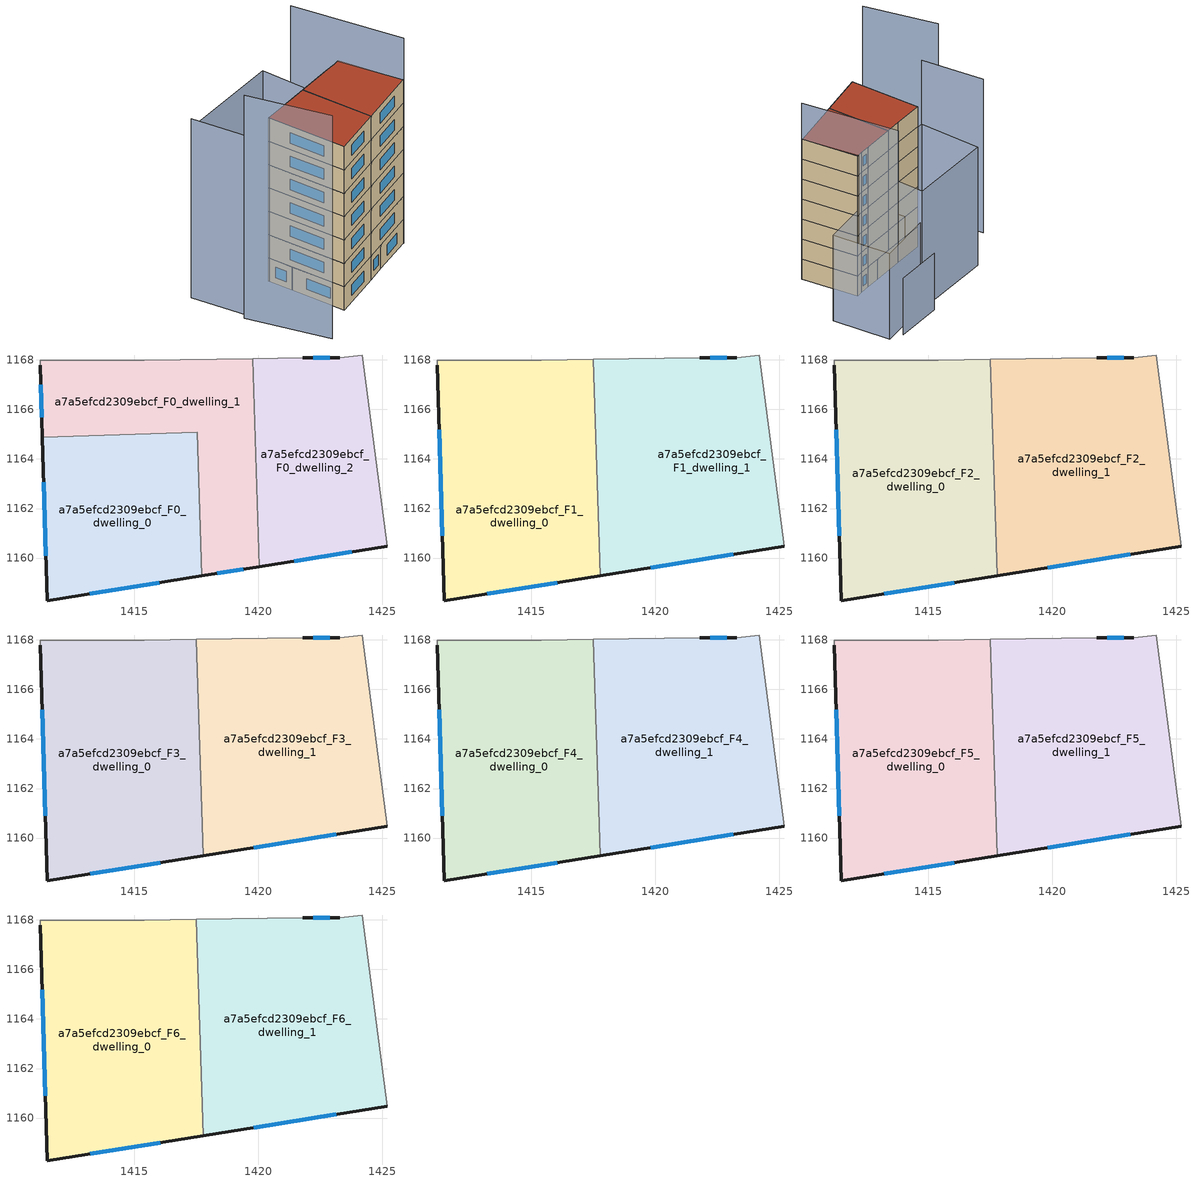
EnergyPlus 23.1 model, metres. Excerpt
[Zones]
a7a5efcd2309ebcf_F0_dwelling_0
 floor ground (EU_floor_Construction): 1417.54,1165.08 1417.72,1159.28 1411.49,1158.28 1411.28,1164.88 z0
 wall outside (EU_wall_Construction): 1411.28,1164.88 1411.49,1158.28 1417.72,1159.28 z0:3
 wall to a7a5efcd2309ebcf_F0_dwelling_1 (EU_wall_Construction): 1417.72,1159.28 1417.54,1165.08 1411.28,1164.88 z0:3
 window (EU_Window_Construction): 1413.2,1158.55 1416,1159 / 1411.34,1163.06 1411.43,1160.1 z0.83:2.17
a7a5efcd2309ebcf_F0_dwelling_1
 floor ground (EU_floor_Construction): 1419.77,1168.05 1420.03,1159.65 1417.72,1159.28 1417.54,1165.08 1411.28,1164.88 1411.19,1167.79 1411.19,1167.99 1415.39,1167.99 z0
 wall outside (EU_wall_Construction): 1411.19,1167.79 1411.28,1164.88 / 1417.72,1159.28 1420.03,1159.65 z0:3
 wall adiabatic (EU_wall_Construction): 1419.77,1168.05 1415.39,1167.99 1411.19,1167.99 1411.19,1167.79 z0:3
 wall to a7a5efcd2309ebcf_F0_dwelling_2 (EU_wall_Construction): 1420.03,1159.65 1419.77,1168.05 z0:3
 window (EU_Window_Construction): 1411.21,1166.99 1411.25,1165.68 / 1418.35,1159.38 1419.39,1159.55 z0.83:2.17
a7a5efcd2309ebcf_F0_dwelling_2
 floor ground (EU_floor_Construction): 1424.2,1168.18 1425.2,1160.48 1420.03,1159.65 1419.77,1168.05 1421.8,1168.08 1423.3,1168.08 z0
 wall outside (EU_wall_Construction): 1423.3,1168.08 1421.8,1168.08 / 1420.03,1159.65 1425.2,1160.48 z0:3
 wall adiabatic (EU_wall_Construction): 1421.8,1168.08 1419.77,1168.05 / 1425.2,1160.48 1424.2,1168.18 1423.3,1168.08 z0:3
 window (EU_Window_Construction): 1422.88,1168.08 1422.21,1168.08 / 1421.45,1159.88 1423.77,1160.25 z0.83:2.17
a7a5efcd2309ebcf_F1_dwelling_0
 floor to a7a5efcd2309ebcf_F0_dwelling_0 (EU_floor_Construction): 1417.54,1165.08 1417.72,1159.28 1411.49,1158.28 1411.28,1164.88 z3
 floor to a7a5efcd2309ebcf_F0_dwelling_1 (EU_floor_Construction): 1417.5,1168.02 1417.78,1159.29 1417.72,1159.28 1417.54,1165.08 1411.28,1164.88 1411.19,1167.79 1411.19,1167.99 1415.39,1167.99 z3
 wall outside (EU_wall_Construction): 1411.19,1167.79 1411.49,1158.28 1417.78,1159.29 z3:6
 wall adiabatic (EU_wall_Construction): 1417.5,1168.02 1415.39,1167.99 1411.19,1167.99 1411.19,1167.79 z3:6
 wall to a7a5efcd2309ebcf_F1_dwelling_1 (EU_wall_Construction): 1417.78,1159.29 1417.5,1168.02 z3:6
 window (EU_Window_Construction): 1413.22,1158.56 1416.05,1159.01 / 1411.27,1165.17 1411.4,1160.9 z3.83:5.17
a7a5efcd2309ebcf_F1_dwelling_1
 floor to a7a5efcd2309ebcf_F0_dwelling_1 (EU_floor_Construction): 1419.77,1168.05 1420.03,1159.65 1417.78,1159.29 1417.5,1168.02 z3
 floor to a7a5efcd2309ebcf_F0_dwelling_2 (EU_floor_Construction): 1424.2,1168.18 1425.2,1160.48 1420.03,1159.65 1419.77,1168.05 1421.8,1168.08 1423.3,1168.08 z3
 wall outside (EU_wall_Construction): 1417.78,1159.29 1425.2,1160.48 / 1423.3,1168.08 1421.8,1168.08 z3:6
 wall adiabatic (EU_wall_Construction): 1425.2,1160.48 1424.2,1168.18 1423.3,1168.08 / 1421.8,1168.08 1417.5,1168.02 z3:6
 window (EU_Window_Construction): 1419.82,1159.62 1423.15,1160.15 / 1422.88,1168.08 1422.21,1168.08 z3.83:5.17
a7a5efcd2309ebcf_F2_dwelling_0
 floor to a7a5efcd2309ebcf_F1_dwelling_0 (EU_floor_Construction): 1417.5,1168.02 1417.78,1159.29 1411.49,1158.28 1411.19,1167.79 1411.19,1167.99 1415.39,1167.99 z6
 wall outside (EU_wall_Construction): 1411.19,1167.79 1411.49,1158.28 1417.78,1159.29 z6:9
 wall adiabatic (EU_wall_Construction): 1417.5,1168.02 1415.39,1167.99 1411.19,1167.99 1411.19,1167.79 z6:9
 wall to a7a5efcd2309ebcf_F2_dwelling_1 (EU_wall_Construction): 1417.78,1159.29 1417.5,1168.02 z6:9
 window (EU_Window_Construction): 1413.22,1158.56 1416.05,1159.01 / 1411.27,1165.17 1411.4,1160.9 z6.83:8.17
a7a5efcd2309ebcf_F2_dwelling_1
 floor to a7a5efcd2309ebcf_F1_dwelling_1 (EU_floor_Construction): 1424.2,1168.18 1425.2,1160.48 1417.78,1159.29 1417.5,1168.02 1421.8,1168.08 1423.3,1168.08 z6
 wall outside (EU_wall_Construction): 1417.78,1159.29 1425.2,1160.48 / 1423.3,1168.08 1421.8,1168.08 z6:9
 wall adiabatic (EU_wall_Construction): 1425.2,1160.48 1424.2,1168.18 1423.3,1168.08 / 1421.8,1168.08 1417.5,1168.02 z6:9
 window (EU_Window_Construction): 1419.82,1159.62 1423.15,1160.15 / 1422.88,1168.08 1422.21,1168.08 z6.83:8.17
a7a5efcd2309ebcf_F3_dwelling_0
 floor to a7a5efcd2309ebcf_F2_dwelling_0 (EU_floor_Construction): 1417.5,1168.02 1417.78,1159.29 1411.49,1158.28 1411.19,1167.79 1411.19,1167.99 1415.39,1167.99 z9
 wall outside (EU_wall_Construction): 1411.19,1167.79 1411.49,1158.28 1417.78,1159.29 z9:12
 wall adiabatic (EU_wall_Construction): 1417.5,1168.02 1415.39,1167.99 1411.19,1167.99 1411.19,1167.79 z9:12
 wall to a7a5efcd2309ebcf_F3_dwelling_1 (EU_wall_Construction): 1417.78,1159.29 1417.5,1168.02 z9:12
 window (EU_Window_Construction): 1413.22,1158.56 1416.05,1159.01 / 1411.27,1165.17 1411.4,1160.9 z9.83:11.17
a7a5efcd2309ebcf_F3_dwelling_1
 floor to a7a5efcd2309ebcf_F2_dwelling_1 (EU_floor_Construction): 1424.2,1168.18 1425.2,1160.48 1417.78,1159.29 1417.5,1168.02 1421.8,1168.08 1423.3,1168.08 z9
 wall outside (EU_wall_Construction): 1417.78,1159.29 1425.2,1160.48 / 1423.3,1168.08 1421.8,1168.08 z9:12
 wall adiabatic (EU_wall_Construction): 1425.2,1160.48 1424.2,1168.18 1423.3,1168.08 / 1421.8,1168.08 1417.5,1168.02 z9:12
 window (EU_Window_Construction): 1419.82,1159.62 1423.15,1160.15 / 1422.88,1168.08 1422.21,1168.08 z9.83:11.17
a7a5efcd2309ebcf_F4_dwelling_0
 floor to a7a5efcd2309ebcf_F3_dwelling_0 (EU_floor_Construction): 1417.5,1168.02 1417.78,1159.29 1411.49,1158.28 1411.19,1167.79 1411.19,1167.99 1415.39,1167.99 z12
 wall outside (EU_wall_Construction): 1411.19,1167.79 1411.49,1158.28 1417.78,1159.29 z12:15
 wall adiabatic (EU_wall_Construction): 1417.5,1168.02 1415.39,1167.99 1411.19,1167.99 1411.19,1167.79 z12:15
 wall to a7a5efcd2309ebcf_F4_dwelling_1 (EU_wall_Construction): 1417.78,1159.29 1417.5,1168.02 z12:15
 window (EU_Window_Construction): 1413.22,1158.56 1416.05,1159.01 / 1411.27,1165.17 1411.4,1160.9 z12.83:14.17
a7a5efcd2309ebcf_F4_dwelling_1
 floor to a7a5efcd2309ebcf_F3_dwelling_1 (EU_floor_Construction): 1424.2,1168.18 1425.2,1160.48 1417.78,1159.29 1417.5,1168.02 1421.8,1168.08 1423.3,1168.08 z12
 wall outside (EU_wall_Construction): 1417.78,1159.29 1425.2,1160.48 / 1423.3,1168.08 1421.8,1168.08 z12:15
 wall adiabatic (EU_wall_Construction): 1425.2,1160.48 1424.2,1168.18 1423.3,1168.08 / 1421.8,1168.08 1417.5,1168.02 z12:15
 window (EU_Window_Construction): 1419.82,1159.62 1423.15,1160.15 / 1422.88,1168.08 1422.21,1168.08 z12.83:14.17
a7a5efcd2309ebcf_F5_dwelling_0
 floor to a7a5efcd2309ebcf_F4_dwelling_0 (EU_floor_Construction): 1417.5,1168.02 1417.78,1159.29 1411.49,1158.28 1411.19,1167.79 1411.19,1167.99 1415.39,1167.99 z15
 wall outside (EU_wall_Construction): 1411.19,1167.79 1411.49,1158.28 1417.78,1159.29 z15:18
 wall adiabatic (EU_wall_Construction): 1417.5,1168.02 1415.39,1167.99 1411.19,1167.99 1411.19,1167.79 z15:18
 wall to a7a5efcd2309ebcf_F5_dwelling_1 (EU_wall_Construction): 1417.78,1159.29 1417.5,1168.02 z15:18
 window (EU_Window_Construction): 1413.22,1158.56 1416.05,1159.01 / 1411.27,1165.17 1411.4,1160.9 z15.83:17.17
a7a5efcd2309ebcf_F5_dwelling_1
 floor to a7a5efcd2309ebcf_F4_dwelling_1 (EU_floor_Construction): 1424.2,1168.18 1425.2,1160.48 1417.78,1159.29 1417.5,1168.02 1421.8,1168.08 1423.3,1168.08 z15
 wall outside (EU_wall_Construction): 1417.78,1159.29 1425.2,1160.48 / 1423.3,1168.08 1421.8,1168.08 z15:18
 wall adiabatic (EU_wall_Construction): 1425.2,1160.48 1424.2,1168.18 1423.3,1168.08 / 1421.8,1168.08 1417.5,1168.02 z15:18
 window (EU_Window_Construction): 1419.82,1159.62 1423.15,1160.15 / 1422.88,1168.08 1422.21,1168.08 z15.83:17.17
a7a5efcd2309ebcf_F6_dwelling_0
 floor to a7a5efcd2309ebcf_F5_dwelling_0 (EU_floor_Construction): 1417.5,1168.02 1417.78,1159.29 1411.49,1158.28 1411.19,1167.79 1411.19,1167.99 1415.39,1167.99 z18
 wall outside (EU_wall_Construction): 1411.19,1167.79 1411.49,1158.28 1417.78,1159.29 z18:21
 wall adiabatic (EU_wall_Construction): 1417.5,1168.02 1415.39,1167.99 1411.19,1167.99 1411.19,1167.79 z18:21
 wall to a7a5efcd2309ebcf_F6_dwelling_1 (EU_wall_Construction): 1417.78,1159.29 1417.5,1168.02 z18:21
 window (EU_Window_Construction): 1413.22,1158.56 1416.05,1159.01 / 1411.27,1165.17 1411.4,1160.9 z18.83:20.17
 roof outside (EU_roof_Construction): 1417.78,1159.29 1417.5,1168.02 1415.39,1167.99 1411.19,1167.99 1411.19,1167.79 1411.49,1158.28 z21
a7a5efcd2309ebcf_F6_dwelling_1
 floor to a7a5efcd2309ebcf_F5_dwelling_1 (EU_floor_Construction): 1424.2,1168.18 1425.2,1160.48 1417.78,1159.29 1417.5,1168.02 1421.8,1168.08 1423.3,1168.08 z18
 wall outside (EU_wall_Construction): 1417.78,1159.29 1425.2,1160.48 / 1423.3,1168.08 1421.8,1168.08 z18:21
 wall adiabatic (EU_wall_Construction): 1425.2,1160.48 1424.2,1168.18 1423.3,1168.08 / 1421.8,1168.08 1417.5,1168.02 z18:21
 window (EU_Window_Construction): 1419.82,1159.62 1423.15,1160.15 / 1422.88,1168.08 1422.21,1168.08 z18.83:20.17
 roof outside (EU_roof_Construction): 1425.2,1160.48 1424.2,1168.18 1423.3,1168.08 1421.8,1168.08 1417.5,1168.02 1417.78,1159.29 z21
shading: 1404.08,1166.01 1406.42,1156.21 z0:28.7; 1403.99,1172.79 1405.01,1164.16 z0:23; 1410.09,1167.79 1410.09,1176.29 / 1410.09,1176.29 1421.8,1176.29 / 1421.8,1176.29 1421.8,1167.78 / 1421.8,1167.78 1410.09,1167.79 z0:17.7; 1428.99,1175.85 1410.07,1176.21 z0:11.1; 1425.21,1160.41 1423.1,1173.56 z0:26.4; 1421.55,1175.96 1429.4,1176.79 / 1429.4,1176.79 1430.24,1168.81 / 1430.24,1168.81 1422.39,1167.99 / 1422.39,1167.99 1421.55,1175.96 z0:12.8; 1427.7,1177.59 1421.1,1177.59 z0:8.5
[Building]
EU S2 Campaign: North Axis=0; Terrain=City; Solar Distribution=FullExterior
[Site:Location]
Lyon-Bron: Latitude=45.75; Longitude=5; Time Zone=1; Elevation=198
[SizingPeriod:WeatherFileDays]
AnnualSizingPeriod: Begin Month=1; Begin Day of Month=1; End Month=12; End Day of Month=31; Day of Week for Start Day=Monday; Use Weather File Daylight Saving Period=No; Use Weather File Rain and Snow Indicators=No
[MATERIAL]
EU_InternalMass_Material: Roughness=MediumRough; Thickness=0.1; Conductivity=1; Density=1800; Specific Heat=900; Thermal Absorptance=0.9; Solar Absorptance=0.7; Visible Absorptance=0.7
[MATERIAL:NOMASS] Roughness=MediumRough; Thermal Absorptance=0.9; Solar Absorptance=0.7; Visible Absorptance=0.7
Name | Thermal Resistance
EU_wall_NoMass | 0.87146
EU_roof_NoMass | 0.842276
EU_floor_NoMass | 0.496999
[WINDOWMATERIAL:SIMPLEGLAZINGSYSTEM]
EU_Window_SimpleGlazing: UFactor=2.2525; Solar Heat Gain Coefficient=0.76; Visible Transmittance=0.76
[CONSTRUCTION]
EU_wall_Construction: EU_wall_NoMass
EU_roof_Construction: EU_roof_NoMass
EU_floor_Construction: EU_floor_NoMass
EU_Window_Construction: EU_Window_SimpleGlazing
EU_InternalMass_Construction: EU_InternalMass_Material
[ZONE] Type=1; Multiplier=1; Ceiling Height=autocalculate; Floor Area=autocalculate; Part of Total Floor Area=Yes
Name | Volume
a7a5efcd2309ebcf_F0_dwelling_0 | 116.428
a7a5efcd2309ebcf_F1_dwelling_0; a7a5efcd2309ebcf_F2_dwelling_0; a7a5efcd2309ebcf_F3_dwelling_0; a7a5efcd2309ebcf_F4_dwelling_0; a7a5efcd2309ebcf_F5_dwelling_0; a7a5efcd2309ebcf_F6_dwelling_0 | 174.635
a7a5efcd2309ebcf_F0_dwelling_1 | 116.426
a7a5efcd2309ebcf_F1_dwelling_1; a7a5efcd2309ebcf_F2_dwelling_1; a7a5efcd2309ebcf_F3_dwelling_1; a7a5efcd2309ebcf_F4_dwelling_1; a7a5efcd2309ebcf_F5_dwelling_1; a7a5efcd2309ebcf_F6_dwelling_1 | 174.639
a7a5efcd2309ebcf_F0_dwelling_2 | 116.425
[INTERNALMASS] Construction=EU_InternalMass_Construction
Name | Zone or ZoneList | Surface Area
a7a5efcd2309ebcf_F0_dwelling_0_EU_InternalMass | a7a5efcd2309ebcf_F0_dwelling_0 | 38.8099
a7a5efcd2309ebcf_F0_dwelling_1_EU_InternalMass | a7a5efcd2309ebcf_F0_dwelling_1 | 38.8088
a7a5efcd2309ebcf_F0_dwelling_2_EU_InternalMass | a7a5efcd2309ebcf_F0_dwelling_2 | 38.8092
a7a5efcd2309ebcf_F1_dwelling_0_EU_InternalMass | a7a5efcd2309ebcf_F1_dwelling_0 | 58.2117
a7a5efcd2309ebcf_F1_dwelling_1_EU_InternalMass | a7a5efcd2309ebcf_F1_dwelling_1 | 58.213
a7a5efcd2309ebcf_F2_dwelling_0_EU_InternalMass | a7a5efcd2309ebcf_F2_dwelling_0 | 58.2117
a7a5efcd2309ebcf_F2_dwelling_1_EU_InternalMass | a7a5efcd2309ebcf_F2_dwelling_1 | 58.213
a7a5efcd2309ebcf_F3_dwelling_0_EU_InternalMass | a7a5efcd2309ebcf_F3_dwelling_0 | 58.2117
a7a5efcd2309ebcf_F3_dwelling_1_EU_InternalMass | a7a5efcd2309ebcf_F3_dwelling_1 | 58.213
a7a5efcd2309ebcf_F4_dwelling_0_EU_InternalMass | a7a5efcd2309ebcf_F4_dwelling_0 | 58.2117
a7a5efcd2309ebcf_F4_dwelling_1_EU_InternalMass | a7a5efcd2309ebcf_F4_dwelling_1 | 58.213
a7a5efcd2309ebcf_F5_dwelling_0_EU_InternalMass | a7a5efcd2309ebcf_F5_dwelling_0 | 58.2117
a7a5efcd2309ebcf_F5_dwelling_1_EU_InternalMass | a7a5efcd2309ebcf_F5_dwelling_1 | 58.213
a7a5efcd2309ebcf_F6_dwelling_0_EU_InternalMass | a7a5efcd2309ebcf_F6_dwelling_0 | 58.2117
a7a5efcd2309ebcf_F6_dwelling_1_EU_InternalMass | a7a5efcd2309ebcf_F6_dwelling_1 | 58.213
[OTHEREQUIPMENT] Fuel Type=Electricity; Design Level Calculation Method=Watts/Area; Power per Zone Floor Area=1; Fraction Latent=0; Fraction Radiant=0; Fraction Lost=0; Carbon Dioxide Generation Rate=0; EndUse Subcategory=EU_Step8_InternalGains
Name | Zone or ZoneList or Space or SpaceList | Schedule
EU_Step8_InternalGain_a7a5efcd2309ebcf_F0_dwelling_0_f000 | a7a5efcd2309ebcf_F0_dwelling_0 | EU_Step8_GainSchedule_a7a5efcd2309ebcf_F0_dwelling_0_f000
EU_Step8_InternalGain_a7a5efcd2309ebcf_F0_dwelling_1_f000 | a7a5efcd2309ebcf_F0_dwelling_1 | EU_Step8_GainSchedule_a7a5efcd2309ebcf_F0_dwelling_1_f000
EU_Step8_InternalGain_a7a5efcd2309ebcf_F0_dwelling_2_f000 | a7a5efcd2309ebcf_F0_dwelling_2 | EU_Step8_GainSchedule_a7a5efcd2309ebcf_F0_dwelling_2_f000
EU_Step8_InternalGain_a7a5efcd2309ebcf_F1_dwelling_0_f000 | a7a5efcd2309ebcf_F1_dwelling_0 | EU_Step8_GainSchedule_a7a5efcd2309ebcf_F1_dwelling_0_f000
EU_Step8_InternalGain_a7a5efcd2309ebcf_F1_dwelling_1_f000 | a7a5efcd2309ebcf_F1_dwelling_1 | EU_Step8_GainSchedule_a7a5efcd2309ebcf_F1_dwelling_1_f000
EU_Step8_InternalGain_a7a5efcd2309ebcf_F2_dwelling_0_f000 | a7a5efcd2309ebcf_F2_dwelling_0 | EU_Step8_GainSchedule_a7a5efcd2309ebcf_F2_dwelling_0_f000
EU_Step8_InternalGain_a7a5efcd2309ebcf_F2_dwelling_1_f000 | a7a5efcd2309ebcf_F2_dwelling_1 | EU_Step8_GainSchedule_a7a5efcd2309ebcf_F2_dwelling_1_f000
EU_Step8_InternalGain_a7a5efcd2309ebcf_F3_dwelling_0_f000 | a7a5efcd2309ebcf_F3_dwelling_0 | EU_Step8_GainSchedule_a7a5efcd2309ebcf_F3_dwelling_0_f000
EU_Step8_InternalGain_a7a5efcd2309ebcf_F3_dwelling_1_f000 | a7a5efcd2309ebcf_F3_dwelling_1 | EU_Step8_GainSchedule_a7a5efcd2309ebcf_F3_dwelling_1_f000
EU_Step8_InternalGain_a7a5efcd2309ebcf_F4_dwelling_0_f000 | a7a5efcd2309ebcf_F4_dwelling_0 | EU_Step8_GainSchedule_a7a5efcd2309ebcf_F4_dwelling_0_f000
EU_Step8_InternalGain_a7a5efcd2309ebcf_F4_dwelling_1_f000 | a7a5efcd2309ebcf_F4_dwelling_1 | EU_Step8_GainSchedule_a7a5efcd2309ebcf_F4_dwelling_1_f000
EU_Step8_InternalGain_a7a5efcd2309ebcf_F5_dwelling_0_f000 | a7a5efcd2309ebcf_F5_dwelling_0 | EU_Step8_GainSchedule_a7a5efcd2309ebcf_F5_dwelling_0_f000
EU_Step8_InternalGain_a7a5efcd2309ebcf_F5_dwelling_1_f000 | a7a5efcd2309ebcf_F5_dwelling_1 | EU_Step8_GainSchedule_a7a5efcd2309ebcf_F5_dwelling_1_f000
EU_Step8_InternalGain_a7a5efcd2309ebcf_F6_dwelling_0_f000 | a7a5efcd2309ebcf_F6_dwelling_0 | EU_Step8_GainSchedule_a7a5efcd2309ebcf_F6_dwelling_0_f000
EU_Step8_InternalGain_a7a5efcd2309ebcf_F6_dwelling_1_f000 | a7a5efcd2309ebcf_F6_dwelling_1 | EU_Step8_GainSchedule_a7a5efcd2309ebcf_F6_dwelling_1_f000
[ZONEVENTILATION:DESIGNFLOWRATE] Schedule=EU_AlwaysOn; Design Flow Rate Calculation Method=AirChanges/Hour; Air Changes per Hour=0.425; Ventilation Type=Natural; Fan Pressure Rise=0; Fan Total Efficiency=1; Constant Term Coefficient=1; Temperature Term Coefficient=0; Velocity Term Coefficient=0; Velocity Squared Term Coefficient=0; Minimum Indoor Temperature=-100; Maximum Indoor Temperature=100; Delta Temperature=-100; Minimum Outdoor Temperature=-100; Maximum Outdoor Temperature=100; Maximum Wind Speed=40
Name | Zone or ZoneList or Space or SpaceList
EU_ConstantAir_a7a5efcd2309ebcf_F0_dwelling_0 | a7a5efcd2309ebcf_F0_dwelling_0
EU_ConstantAir_a7a5efcd2309ebcf_F0_dwelling_1 | a7a5efcd2309ebcf_F0_dwelling_1
EU_ConstantAir_a7a5efcd2309ebcf_F0_dwelling_2 | a7a5efcd2309ebcf_F0_dwelling_2
EU_ConstantAir_a7a5efcd2309ebcf_F1_dwelling_0 | a7a5efcd2309ebcf_F1_dwelling_0
EU_ConstantAir_a7a5efcd2309ebcf_F1_dwelling_1 | a7a5efcd2309ebcf_F1_dwelling_1
EU_ConstantAir_a7a5efcd2309ebcf_F2_dwelling_0 | a7a5efcd2309ebcf_F2_dwelling_0
EU_ConstantAir_a7a5efcd2309ebcf_F2_dwelling_1 | a7a5efcd2309ebcf_F2_dwelling_1
EU_ConstantAir_a7a5efcd2309ebcf_F3_dwelling_0 | a7a5efcd2309ebcf_F3_dwelling_0
EU_ConstantAir_a7a5efcd2309ebcf_F3_dwelling_1 | a7a5efcd2309ebcf_F3_dwelling_1
EU_ConstantAir_a7a5efcd2309ebcf_F4_dwelling_0 | a7a5efcd2309ebcf_F4_dwelling_0
EU_ConstantAir_a7a5efcd2309ebcf_F4_dwelling_1 | a7a5efcd2309ebcf_F4_dwelling_1
EU_ConstantAir_a7a5efcd2309ebcf_F5_dwelling_0 | a7a5efcd2309ebcf_F5_dwelling_0
EU_ConstantAir_a7a5efcd2309ebcf_F5_dwelling_1 | a7a5efcd2309ebcf_F5_dwelling_1
EU_ConstantAir_a7a5efcd2309ebcf_F6_dwelling_0 | a7a5efcd2309ebcf_F6_dwelling_0
EU_ConstantAir_a7a5efcd2309ebcf_F6_dwelling_1 | a7a5efcd2309ebcf_F6_dwelling_1
[HVACTEMPLATE:THERMOSTAT] Constant Heating Setpoint=20; Constant Cooling Setpoint=50
EU_HeatOnly_a7a5efcd2309ebcf_F0_dwelling_0; EU_HeatOnly_a7a5efcd2309ebcf_F0_dwelling_1; EU_HeatOnly_a7a5efcd2309ebcf_F0_dwelling_2; EU_HeatOnly_a7a5efcd2309ebcf_F1_dwelling_0; EU_HeatOnly_a7a5efcd2309ebcf_F1_dwelling_1; EU_HeatOnly_a7a5efcd2309ebcf_F2_dwelling_0; EU_HeatOnly_a7a5efcd2309ebcf_F2_dwelling_1; EU_HeatOnly_a7a5efcd2309ebcf_F3_dwelling_0; EU_HeatOnly_a7a5efcd2309ebcf_F3_dwelling_1; EU_HeatOnly_a7a5efcd2309ebcf_F4_dwelling_0; EU_HeatOnly_a7a5efcd2309ebcf_F4_dwelling_1; EU_HeatOnly_a7a5efcd2309ebcf_F5_dwelling_0; EU_HeatOnly_a7a5efcd2309ebcf_F5_dwelling_1; EU_HeatOnly_a7a5efcd2309ebcf_F6_dwelling_0; EU_HeatOnly_a7a5efcd2309ebcf_F6_dwelling_1
[HVACTEMPLATE:ZONE:IDEALLOADSAIRSYSTEM] System Availability Schedule=EU_AlwaysOn; Maximum Heating Supply Air Temperature=50; Minimum Cooling Supply Air Temperature=13; Maximum Heating Supply Air Humidity Ratio=0.0156; Minimum Cooling Supply Air Humidity Ratio=0.0077; Heating Limit=NoLimit; Cooling Limit=NoLimit; Heating Availability Schedule=EU_AlwaysOn; Cooling Availability Schedule=EU_CoolingOff; Dehumidification Control Type=ConstantSensibleHeatRatio; Cooling Sensible Heat Ratio=0.7; Dehumidification Setpoint=60; Humidification Control Type=None; Humidification Setpoint=30; Outdoor Air Method=None; Outdoor Air Flow Rate per Person=0.00944; Outdoor Air Flow Rate per Zone Floor Area=0; Outdoor Air Flow Rate per Zone=0; Demand Controlled Ventilation Type=None; Outdoor Air Economizer Type=NoEconomizer; Heat Recovery Type=None; Sensible Heat Recovery Effectiveness=0.7; Latent Heat Recovery Effectiveness=0.65
Name | Template Thermostat
a7a5efcd2309ebcf_F0_dwelling_0 | EU_HeatOnly_a7a5efcd2309ebcf_F0_dwelling_0
a7a5efcd2309ebcf_F0_dwelling_1 | EU_HeatOnly_a7a5efcd2309ebcf_F0_dwelling_1
a7a5efcd2309ebcf_F0_dwelling_2 | EU_HeatOnly_a7a5efcd2309ebcf_F0_dwelling_2
a7a5efcd2309ebcf_F1_dwelling_0 | EU_HeatOnly_a7a5efcd2309ebcf_F1_dwelling_0
a7a5efcd2309ebcf_F1_dwelling_1 | EU_HeatOnly_a7a5efcd2309ebcf_F1_dwelling_1
a7a5efcd2309ebcf_F2_dwelling_0 | EU_HeatOnly_a7a5efcd2309ebcf_F2_dwelling_0
a7a5efcd2309ebcf_F2_dwelling_1 | EU_HeatOnly_a7a5efcd2309ebcf_F2_dwelling_1
a7a5efcd2309ebcf_F3_dwelling_0 | EU_HeatOnly_a7a5efcd2309ebcf_F3_dwelling_0
a7a5efcd2309ebcf_F3_dwelling_1 | EU_HeatOnly_a7a5efcd2309ebcf_F3_dwelling_1
a7a5efcd2309ebcf_F4_dwelling_0 | EU_HeatOnly_a7a5efcd2309ebcf_F4_dwelling_0
a7a5efcd2309ebcf_F4_dwelling_1 | EU_HeatOnly_a7a5efcd2309ebcf_F4_dwelling_1
a7a5efcd2309ebcf_F5_dwelling_0 | EU_HeatOnly_a7a5efcd2309ebcf_F5_dwelling_0
a7a5efcd2309ebcf_F5_dwelling_1 | EU_HeatOnly_a7a5efcd2309ebcf_F5_dwelling_1
a7a5efcd2309ebcf_F6_dwelling_0 | EU_HeatOnly_a7a5efcd2309ebcf_F6_dwelling_0
a7a5efcd2309ebcf_F6_dwelling_1 | EU_HeatOnly_a7a5efcd2309ebcf_F6_dwelling_1
[SIZING:ZONE] Zone Cooling Design Supply Air Temperature Input Method=SupplyAirTemperature; Zone Cooling Design Supply Air Temperature=13; Zone Heating Design Supply Air Temperature Input Method=SupplyAirTemperature; Zone Heating Design Supply Air Temperature=50; Zone Cooling Design Supply Air Humidity Ratio=0.008; Zone Heating Design Supply Air Humidity Ratio=0.008; Cooling Design Air Flow Method=DesignDay; Cooling Design Air Flow Rate=0; Cooling Minimum Air Flow per Zone Floor Area=0.000762; Cooling Minimum Air Flow=0; Cooling Minimum Air Flow Fraction=0.2; Heating Design Air Flow Method=DesignDay; Heating Design Air Flow Rate=0; Heating Maximum Air Flow per Zone Floor Area=0.002032; Heating Maximum Air Flow=0.141576; Heating Maximum Air Flow Fraction=0.3; Account for Dedicated Outdoor Air System=No; Dedicated Outdoor Air System Control Strategy=NeutralSupplyAir; Dedicated Outdoor Air Low Setpoint Temperature for Design=autosize; Dedicated Outdoor Air High Setpoint Temperature for Design=autosize; Zone Load Sizing Method=Sensible Load Only No Latent Load; Zone Latent Cooling Design Supply Air Humidity Ratio Input Method=HumidityRatioDifference; Zone Cooling Design Supply Air Humidity Ratio Difference=0.005; Zone Latent Heating Design Supply Air Humidity Ratio Input Method=HumidityRatioDifference; Zone Humidification Design Supply Air Humidity Ratio Difference=0.005
a7a5efcd2309ebcf_F0_dwelling_0; a7a5efcd2309ebcf_F0_dwelling_1; a7a5efcd2309ebcf_F0_dwelling_2; a7a5efcd2309ebcf_F1_dwelling_0; a7a5efcd2309ebcf_F1_dwelling_1; a7a5efcd2309ebcf_F2_dwelling_0; a7a5efcd2309ebcf_F2_dwelling_1; a7a5efcd2309ebcf_F3_dwelling_0; a7a5efcd2309ebcf_F3_dwelling_1; a7a5efcd2309ebcf_F4_dwelling_0; a7a5efcd2309ebcf_F4_dwelling_1; a7a5efcd2309ebcf_F5_dwelling_0; a7a5efcd2309ebcf_F5_dwelling_1; a7a5efcd2309ebcf_F6_dwelling_0; a7a5efcd2309ebcf_F6_dwelling_1
[SCHEDULE:CONSTANT]
Name | Hourly Value
EU_AlwaysOn | 1
EU_CoolingOff | 0
[SCHEDULE:FILE] Column Number=1; Rows to Skip at Top=0; Number of Hours of Data=8760; Column Separator=Comma; Interpolate to Timestep=No; Minutes per Item=60; Adjust Schedule for Daylight Savings=Yes
Name | File
EU_Step8_GainSchedule_a7a5efcd2309ebcf_F0_dwelling_0_f000 | ../../schedules/a7a5efcd2309ebcf/a7a5efcd2309ebcf_F0_dwelling_0_f000_gain.csv
EU_Step8_GainSchedule_a7a5efcd2309ebcf_F0_dwelling_1_f000 | ../../schedules/a7a5efcd2309ebcf/a7a5efcd2309ebcf_F0_dwelling_1_f000_gain.csv
EU_Step8_GainSchedule_a7a5efcd2309ebcf_F0_dwelling_2_f000 | ../../schedules/a7a5efcd2309ebcf/a7a5efcd2309ebcf_F0_dwelling_2_f000_gain.csv
EU_Step8_GainSchedule_a7a5efcd2309ebcf_F1_dwelling_0_f000 | ../../schedules/a7a5efcd2309ebcf/a7a5efcd2309ebcf_F1_dwelling_0_f000_gain.csv
EU_Step8_GainSchedule_a7a5efcd2309ebcf_F1_dwelling_1_f000 | ../../schedules/a7a5efcd2309ebcf/a7a5efcd2309ebcf_F1_dwelling_1_f000_gain.csv
EU_Step8_GainSchedule_a7a5efcd2309ebcf_F2_dwelling_0_f000 | ../../schedules/a7a5efcd2309ebcf/a7a5efcd2309ebcf_F2_dwelling_0_f000_gain.csv
EU_Step8_GainSchedule_a7a5efcd2309ebcf_F2_dwelling_1_f000 | ../../schedules/a7a5efcd2309ebcf/a7a5efcd2309ebcf_F2_dwelling_1_f000_gain.csv
EU_Step8_GainSchedule_a7a5efcd2309ebcf_F3_dwelling_0_f000 | ../../schedules/a7a5efcd2309ebcf/a7a5efcd2309ebcf_F3_dwelling_0_f000_gain.csv
EU_Step8_GainSchedule_a7a5efcd2309ebcf_F3_dwelling_1_f000 | ../../schedules/a7a5efcd2309ebcf/a7a5efcd2309ebcf_F3_dwelling_1_f000_gain.csv
EU_Step8_GainSchedule_a7a5efcd2309ebcf_F4_dwelling_0_f000 | ../../schedules/a7a5efcd2309ebcf/a7a5efcd2309ebcf_F4_dwelling_0_f000_gain.csv
EU_Step8_GainSchedule_a7a5efcd2309ebcf_F4_dwelling_1_f000 | ../../schedules/a7a5efcd2309ebcf/a7a5efcd2309ebcf_F4_dwelling_1_f000_gain.csv
EU_Step8_GainSchedule_a7a5efcd2309ebcf_F5_dwelling_0_f000 | ../../schedules/a7a5efcd2309ebcf/a7a5efcd2309ebcf_F5_dwelling_0_f000_gain.csv
EU_Step8_GainSchedule_a7a5efcd2309ebcf_F5_dwelling_1_f000 | ../../schedules/a7a5efcd2309ebcf/a7a5efcd2309ebcf_F5_dwelling_1_f000_gain.csv
EU_Step8_GainSchedule_a7a5efcd2309ebcf_F6_dwelling_0_f000 | ../../schedules/a7a5efcd2309ebcf/a7a5efcd2309ebcf_F6_dwelling_0_f000_gain.csv
EU_Step8_GainSchedule_a7a5efcd2309ebcf_F6_dwelling_1_f000 | ../../schedules/a7a5efcd2309ebcf/a7a5efcd2309ebcf_F6_dwelling_1_f000_gain.csv
